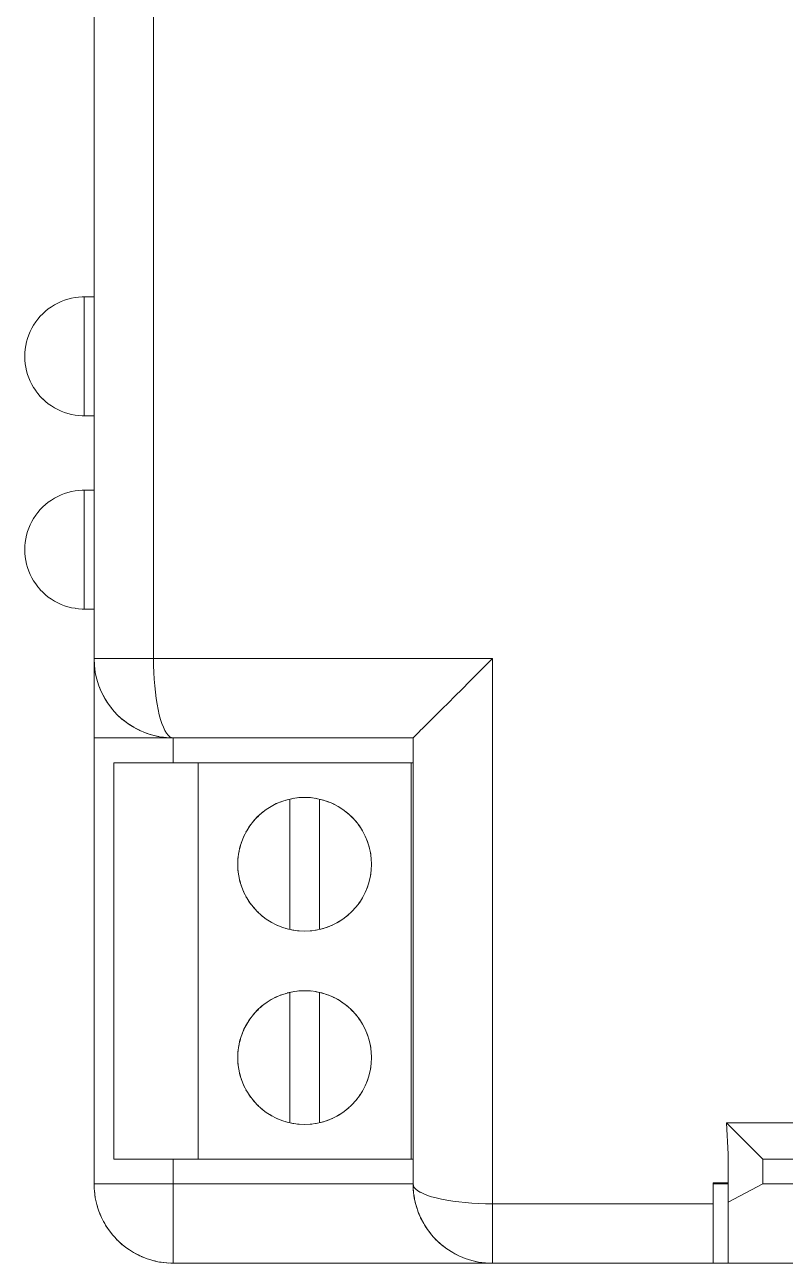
# Model space of a CAD drawing. Header units: inches. Extents: x 0.18 to 4.06, y 0.3 to 3.48.
# Drawn here: x 0.179 to 0.576, y 2.221 to 2.867 of the extents above; entities that cross this region are included whole.
import ezdxf

# ---------------------------------------------------------------- set-up
doc = ezdxf.new("R2010")
doc.units = ezdxf.units.IN
doc.header["$MEASUREMENT"] = 0
doc.layers.add('Layer 1', color=7, linetype='Continuous')

# ---------------------------------------------------------------- blocks, each defined once
blk = doc.blocks.new('block 2')
at = {"layer": 'Layer 1', "color": 250, "lineweight": 18}
for points in [[(0.21549, 2.92588), (0.21549, 2.53627)], [(0.24649, 2.53627), (0.24649, 2.92588)], [(0.20557, 2.72442), (0.20371, 2.72406)], [(0.20745, 2.72464), (0.20556, 2.72441)], [(0.20938, 2.72477), (0.20745, 2.72464)], [(0.21033, 2.7248), (0.20938, 2.72477)], [(0.21549, 2.7248), (0.21033, 2.7248)], [(0.21033, 2.72468), (0.21033, 2.7248)], [(0.21033, 2.72431), (0.21033, 2.72467)], [(0.21033, 2.72373), (0.21033, 2.72431)], [(0.19164, 2.71852), (0.19018, 2.71731)], [(0.19324, 2.71963), (0.19164, 2.71852)], [(0.19482, 2.72064), (0.19324, 2.71963)], [(0.19652, 2.72155), (0.19482, 2.72064)], [(0.19828, 2.72233), (0.19652, 2.72154)], [(0.20003, 2.72301), (0.19828, 2.72233)], [(0.20186, 2.72361), (0.20003, 2.72301)], [(0.20371, 2.72406), (0.20186, 2.72361)], [(0.21033, 2.72292), (0.21033, 2.72374)], [(0.21033, 2.72191), (0.21033, 2.72291)], [(0.21033, 2.72064), (0.21033, 2.72191)], [(0.21033, 2.71921), (0.21033, 2.72064)], [(0.21033, 2.71754), (0.21033, 2.71921)], [(0.18506, 2.71173), (0.18399, 2.71013)], [(0.1862, 2.71322), (0.18506, 2.71173)], [(0.18741, 2.71468), (0.1862, 2.71322)], [(0.18878, 2.71605), (0.1874, 2.71468)], [(0.19017, 2.71731), (0.18877, 2.71605)], [(0.21033, 2.71573), (0.21033, 2.71754)], [(0.21033, 2.71373), (0.21033, 2.71573)], [(0.21033, 2.71159), (0.21033, 2.71373)], [(0.21033, 2.70931), (0.21033, 2.71159)], [(0.18145, 2.70498), (0.1808, 2.70319)], [(0.1822, 2.70673), (0.18144, 2.70498)], [(0.18304, 2.70847), (0.18219, 2.70673)], [(0.18399, 2.71013), (0.18304, 2.70847)], [(0.21033, 2.7069), (0.21033, 2.70931)], [(0.21033, 2.7044), (0.21033, 2.7069)], [(0.17985, 2.69952), (0.17956, 2.69761)], [(0.18027, 2.70136), (0.17986, 2.69952)], [(0.1808, 2.70319), (0.18027, 2.70136)], [(0.21033, 2.70182), (0.21033, 2.70441)], [(0.21033, 2.69919), (0.21033, 2.70182)], [(0.21033, 2.69652), (0.21033, 2.69919)], [(0.1794, 2.69571), (0.17936, 2.69382)], [(0.17936, 2.69382), (0.1794, 2.69189)], [(0.17957, 2.69762), (0.1794, 2.6957)], [(0.1794, 2.6919), (0.17957, 2.68996)], [(0.21033, 2.69382), (0.21033, 2.69651)], [(0.21033, 2.69111), (0.21033, 2.69382)], [(0.17957, 2.68997), (0.17986, 2.68813)], [(0.17985, 2.68813), (0.18026, 2.68627)], [(0.18027, 2.68627), (0.1808, 2.68441)], [(0.21033, 2.68841), (0.21033, 2.6911)], [(0.21033, 2.68578), (0.21033, 2.6884)], [(0.21033, 2.6832), (0.21033, 2.68579)], [(0.1808, 2.68441), (0.18145, 2.68262)], [(0.18145, 2.68262), (0.1822, 2.68086)], [(0.1822, 2.68086), (0.18304, 2.67913)], [(0.18304, 2.67913), (0.18398, 2.67751)], [(0.21033, 2.68069), (0.21033, 2.68321)], [(0.21033, 2.67829), (0.21033, 2.68069)], [(0.18399, 2.67751), (0.18506, 2.67593)], [(0.18506, 2.67592), (0.1862, 2.67439)], [(0.1862, 2.67439), (0.18741, 2.67293)], [(0.18741, 2.67292), (0.18878, 2.67157)], [(0.21033, 2.67601), (0.21033, 2.67829)], [(0.21033, 2.67386), (0.21033, 2.67601)], [(0.21033, 2.67188), (0.21033, 2.67386)], [(0.18878, 2.67158), (0.19018, 2.67027)], [(0.19017, 2.67028), (0.19163, 2.66908)], [(0.19164, 2.66908), (0.19324, 2.668)], [(0.19324, 2.668), (0.19482, 2.667)], [(0.19482, 2.66699), (0.19652, 2.66609)], [(0.19652, 2.66609), (0.19828, 2.66526)], [(0.21033, 2.67006), (0.21033, 2.67188)], [(0.21033, 2.66843), (0.21033, 2.67006)], [(0.21033, 2.66697), (0.21033, 2.66842)], [(0.21033, 2.66572), (0.21033, 2.66697)], [(0.19828, 2.66527), (0.20003, 2.66458)], [(0.20003, 2.66458), (0.20186, 2.664)], [(0.20186, 2.664), (0.20371, 2.66355)], [(0.20371, 2.66355), (0.20557, 2.66319)], [(0.20557, 2.66318), (0.20746, 2.66295)], [(0.20745, 2.66295), (0.20938, 2.66283)], [(0.20938, 2.66283), (0.21032, 2.66283)], [(0.21033, 2.66469), (0.21033, 2.66572)], [(0.21033, 2.66387), (0.21033, 2.66469)], [(0.21033, 2.66328), (0.21033, 2.66387)], [(0.21033, 2.66292), (0.21033, 2.66327)], [(0.21033, 2.66283), (0.21033, 2.66292)], [(0.21033, 2.66283), (0.21549, 2.66283)], [(0.19652, 2.6208), (0.19482, 2.6199)], [(0.19828, 2.62158), (0.19652, 2.62079)], [(0.20003, 2.6223), (0.19828, 2.62158)], [(0.20186, 2.62289), (0.20003, 2.6223)], [(0.20371, 2.62335), (0.20186, 2.62289)], [(0.20557, 2.6237), (0.20371, 2.62335)], [(0.20745, 2.62393), (0.20556, 2.62369)], [(0.20938, 2.62403), (0.20745, 2.62393)], [(0.21033, 2.62405), (0.20938, 2.62403)], [(0.21549, 2.62405), (0.21033, 2.62405)], [(0.21033, 2.62396), (0.21033, 2.62405)], [(0.21033, 2.6236), (0.21033, 2.62395)], [(0.21033, 2.62302), (0.21033, 2.6236)], [(0.21033, 2.62221), (0.21033, 2.62303)], [(0.21033, 2.62116), (0.21033, 2.62221)], [(0.21033, 2.61993), (0.21033, 2.62116)], [(0.18878, 2.6153), (0.1874, 2.61393)], [(0.19017, 2.61661), (0.18877, 2.6153)], [(0.19164, 2.61777), (0.19018, 2.61661)], [(0.19324, 2.61888), (0.19164, 2.61777)], [(0.19482, 2.61989), (0.19324, 2.61888)], [(0.21033, 2.61846), (0.21033, 2.61992)], [(0.21033, 2.61684), (0.21033, 2.61846)], [(0.21033, 2.61501), (0.21033, 2.61684)], [(0.21033, 2.61298), (0.21033, 2.61501)], [(0.18399, 2.60938), (0.18304, 2.60772)], [(0.18506, 2.61098), (0.18399, 2.60938)], [(0.1862, 2.6125), (0.18506, 2.61098)], [(0.18741, 2.61393), (0.1862, 2.61249)], [(0.21033, 2.61084), (0.21033, 2.61298)], [(0.21033, 2.60856), (0.21033, 2.61084)], [(0.21033, 2.60615), (0.21033, 2.60856)], [(0.1808, 2.60247), (0.18027, 2.60061)], [(0.18145, 2.60426), (0.1808, 2.60247)], [(0.1822, 2.60603), (0.18144, 2.60426)], [(0.18304, 2.60772), (0.18219, 2.60603)], [(0.21033, 2.60368), (0.21033, 2.60615)], [(0.21033, 2.6011), (0.21033, 2.60369)], [(0.1794, 2.59499), (0.17936, 2.59307)], [(0.17957, 2.59687), (0.1794, 2.59498)], [(0.17985, 2.59877), (0.17956, 2.59686)], [(0.18027, 2.60061), (0.17986, 2.59877)], [(0.21033, 2.59844), (0.21033, 2.6011)], [(0.21033, 2.59577), (0.21033, 2.59844)], [(0.21033, 2.59307), (0.21033, 2.59577)], [(0.17936, 2.59307), (0.1794, 2.59114)], [(0.1794, 2.59115), (0.17957, 2.58926)], [(0.17957, 2.58926), (0.17986, 2.58738)], [(0.21033, 2.59036), (0.21033, 2.59307)], [(0.21033, 2.5877), (0.21033, 2.59035)], [(0.17985, 2.58738), (0.18026, 2.58552)], [(0.18027, 2.58552), (0.1808, 2.58369)], [(0.1808, 2.58369), (0.18145, 2.58187)], [(0.21033, 2.58503), (0.21033, 2.5877)], [(0.21033, 2.58245), (0.21033, 2.58504)], [(0.21033, 2.57998), (0.21033, 2.58246)], [(0.18145, 2.58187), (0.1822, 2.58011)], [(0.1822, 2.58011), (0.18304, 2.57843)], [(0.18304, 2.57843), (0.18398, 2.57676)], [(0.18399, 2.57676), (0.18506, 2.57518)], [(0.21033, 2.57757), (0.21033, 2.57998)], [(0.21033, 2.57529), (0.21033, 2.57757)], [(0.18506, 2.57517), (0.1862, 2.57367)], [(0.1862, 2.57366), (0.18741, 2.57221)], [(0.18741, 2.5722), (0.18878, 2.57082)], [(0.18878, 2.57083), (0.19018, 2.56952)], [(0.19017, 2.56953), (0.19163, 2.56836)], [(0.21033, 2.57315), (0.21033, 2.57529)], [(0.21033, 2.57116), (0.21033, 2.57316)], [(0.21033, 2.56931), (0.21033, 2.57116)], [(0.21033, 2.56768), (0.21033, 2.56931)], [(0.19164, 2.56836), (0.19324, 2.56725)], [(0.19324, 2.56725), (0.19482, 2.56625)], [(0.19482, 2.56625), (0.19652, 2.56534)], [(0.19652, 2.56534), (0.19828, 2.56454)], [(0.19828, 2.56455), (0.20003, 2.56383)], [(0.20003, 2.56383), (0.20186, 2.56329)], [(0.20186, 2.56329), (0.20371, 2.5628)], [(0.20371, 2.5628), (0.20557, 2.56248)], [(0.21033, 2.56622), (0.21033, 2.56768)], [(0.21033, 2.56497), (0.21033, 2.56622)], [(0.21033, 2.56394), (0.21033, 2.56497)], [(0.21033, 2.56313), (0.21033, 2.56395)], [(0.21033, 2.56257), (0.21033, 2.56313)], [(0.20557, 2.56247), (0.20746, 2.56224)], [(0.20745, 2.56224), (0.20938, 2.5621)], [(0.20938, 2.56211), (0.21032, 2.56208)], [(0.21033, 2.5622), (0.21033, 2.56256)], [(0.21033, 2.56208), (0.21033, 2.5622)], [(0.21033, 2.56208), (0.21549, 2.56208)], [(0.21549, 2.53627), (0.21566, 2.53264)], [(0.21549, 2.53627), (0.21549, 2.49492)], [(0.21549, 2.53627), (0.21559, 2.53627)], [(0.21559, 2.53627), (0.21595, 2.53627)], [(0.21566, 2.53265), (0.2157, 2.5322)], [(0.21566, 2.53265), (0.21615, 2.52907)], [(0.2157, 2.5322), (0.21615, 2.52906)], [(0.21596, 2.53627), (0.21657, 2.53627)], [(0.21657, 2.53627), (0.21736, 2.53627)], [(0.21735, 2.53627), (0.2184, 2.53627)], [(0.2184, 2.53627), (0.21963, 2.53627)], [(0.21963, 2.53627), (0.22109, 2.53627)], [(0.2211, 2.53627), (0.22275, 2.53627)], [(0.22275, 2.53627), (0.22458, 2.53627)], [(0.22458, 2.53627), (0.22657, 2.53627)], [(0.22656, 2.53627), (0.22871, 2.53627)], [(0.22872, 2.53627), (0.231, 2.53627)], [(0.231, 2.53627), (0.2334, 2.53627)], [(0.2334, 2.53627), (0.23591, 2.53627)], [(0.23591, 2.53627), (0.23849, 2.53627)], [(0.23848, 2.53627), (0.2411, 2.53627)], [(0.24109, 2.53627), (0.24378, 2.53627)], [(0.24379, 2.53627), (0.24648, 2.53627)], [(0.24651, 2.53265), (0.24649, 2.53628)], [(0.24649, 2.53627), (0.42318, 2.53627)], [(0.24665, 2.52907), (0.24651, 2.53265)], [(0.41911, 2.5322), (0.41511, 2.52819)], [(0.42318, 2.53627), (0.41911, 2.5322)], [(0.42318, 2.53627), (0.42318, 2.25212)], [(0.21615, 2.52907), (0.21628, 2.52819)], [(0.21615, 2.52907), (0.2169, 2.52556)], [(0.21628, 2.52819), (0.21689, 2.52556)], [(0.21689, 2.52556), (0.21728, 2.52425)], [(0.21689, 2.52556), (0.218, 2.52211)], [(0.21729, 2.52425), (0.218, 2.52212)], [(0.24684, 2.52556), (0.24664, 2.52907)], [(0.24711, 2.52211), (0.24683, 2.52556)], [(0.41117, 2.52425), (0.40737, 2.52042)], [(0.41511, 2.52819), (0.41117, 2.52425)], [(0.218, 2.52211), (0.21866, 2.52041)], [(0.218, 2.52211), (0.21938, 2.51879)], [(0.21866, 2.52041), (0.21938, 2.51879)], [(0.21937, 2.51879), (0.22034, 2.51676)], [(0.21937, 2.51879), (0.22103, 2.51557)], [(0.24746, 2.51879), (0.24712, 2.5221)], [(0.24786, 2.51556), (0.24747, 2.51878)], [(0.40736, 2.52041), (0.40368, 2.51676)], [(0.22035, 2.51677), (0.22103, 2.51556)], [(0.22103, 2.51556), (0.22247, 2.51328)], [(0.22103, 2.51556), (0.22299, 2.51253)], [(0.22247, 2.51328), (0.22298, 2.51253)], [(0.22298, 2.51253), (0.22487, 2.51002)], [(0.22298, 2.51253), (0.22517, 2.50967)], [(0.24837, 2.51253), (0.24786, 2.51556)], [(0.2489, 2.50967), (0.24837, 2.51253)], [(0.40023, 2.51328), (0.39698, 2.51003)], [(0.40369, 2.51677), (0.40023, 2.51328)], [(0.22487, 2.51002), (0.22516, 2.50968)], [(0.22517, 2.50967), (0.22621, 2.50849)], [(0.22517, 2.50967), (0.22761, 2.50701)], [(0.22621, 2.50849), (0.22761, 2.50701)], [(0.22761, 2.507), (0.22907, 2.50562)], [(0.22761, 2.507), (0.23023, 2.50459)], [(0.22907, 2.50563), (0.23024, 2.50459)], [(0.23024, 2.50459), (0.2306, 2.50429)], [(0.23024, 2.50459), (0.23311, 2.50242)], [(0.24951, 2.507), (0.2489, 2.50967)], [(0.2502, 2.50459), (0.24951, 2.507)], [(0.39255, 2.50563), (0.39125, 2.50429)], [(0.39395, 2.507), (0.39254, 2.50562)], [(0.39541, 2.50849), (0.39396, 2.50701)], [(0.39697, 2.51002), (0.39542, 2.5085)], [(0.23219, 2.50307), (0.23061, 2.5043)], [(0.23219, 2.50307), (0.23311, 2.50242)], [(0.23311, 2.50242), (0.23387, 2.50189)], [(0.23311, 2.50242), (0.23615, 2.50046)], [(0.23558, 2.50082), (0.23386, 2.50189)], [(0.23558, 2.50082), (0.23614, 2.50047)], [(0.23614, 2.50046), (0.23735, 2.49981)], [(0.23614, 2.50046), (0.23747, 2.49977)], [(0.23614, 2.50046), (0.23935, 2.49879)], [(0.23916, 2.49889), (0.23735, 2.4998)], [(0.23747, 2.49977), (0.23968, 2.49867)], [(0.23916, 2.49889), (0.23936, 2.49879)], [(0.23935, 2.49879), (0.24102, 2.49804)], [(0.23935, 2.49879), (0.24196, 2.4977)], [(0.25091, 2.50242), (0.2502, 2.50458)], [(0.25167, 2.50046), (0.2509, 2.50242)], [(0.25244, 2.49879), (0.25166, 2.50046)], [(0.2533, 2.4974), (0.25243, 2.4988)], [(0.38578, 2.49889), (0.38496, 2.49804)], [(0.38672, 2.49981), (0.38579, 2.4989)], [(0.38774, 2.50082), (0.38673, 2.49982)], [(0.38881, 2.50189), (0.38774, 2.50082)], [(0.38997, 2.50307), (0.38881, 2.50189)], [(0.39125, 2.5043), (0.38997, 2.50307)], [(0.21549, 2.49493), (0.21566, 2.49493)], [(0.21549, 2.49493), (0.21549, 2.26245)], [(0.21549, 2.49493), (0.23025, 2.49493)], [(0.21566, 2.49493), (0.21615, 2.49493)], [(0.21615, 2.49493), (0.2169, 2.49493)], [(0.21689, 2.49493), (0.218, 2.49493)], [(0.218, 2.49493), (0.21938, 2.49493)], [(0.21937, 2.49493), (0.22103, 2.49493)], [(0.22103, 2.49493), (0.22299, 2.49493)], [(0.22298, 2.49493), (0.22517, 2.49493)], [(0.22517, 2.49493), (0.22761, 2.49493)], [(0.22761, 2.49493), (0.23023, 2.49493)], [(0.23024, 2.49493), (0.23311, 2.49493)], [(0.23311, 2.49493), (0.23615, 2.49493)], [(0.23614, 2.49493), (0.23935, 2.49493)], [(0.23935, 2.49493), (0.24272, 2.49493)], [(0.24102, 2.49805), (0.24272, 2.4974)], [(0.24196, 2.4977), (0.24272, 2.4974)], [(0.24272, 2.4974), (0.24289, 2.49733)], [(0.24272, 2.4974), (0.2443, 2.49688)], [(0.24272, 2.49493), (0.24613, 2.49493)], [(0.24483, 2.49672), (0.24287, 2.49733)], [(0.2443, 2.49688), (0.24613, 2.49633)], [(0.24483, 2.49672), (0.24613, 2.49633)], [(0.24613, 2.49633), (0.24679, 2.49616)], [(0.24613, 2.49633), (0.24672, 2.49619)], [(0.24613, 2.49493), (0.24965, 2.49493)], [(0.24672, 2.49619), (0.24919, 2.49563)], [(0.24877, 2.4957), (0.24678, 2.49616)], [(0.24877, 2.4957), (0.24964, 2.49553)], [(0.24919, 2.49563), (0.24965, 2.49554)], [(0.24965, 2.49554), (0.25075, 2.49534)], [(0.24965, 2.49554), (0.25169, 2.49525)], [(0.24965, 2.49493), (0.25323, 2.49493)], [(0.25134, 2.49528), (0.25075, 2.49535)], [(0.2517, 2.49525), (0.25322, 2.49508)], [(0.2517, 2.49525), (0.25204, 2.49519)], [(0.25205, 2.49519), (0.25439, 2.49498)], [(0.25277, 2.49512), (0.25235, 2.49519)], [(0.25277, 2.49512), (0.25323, 2.49509)], [(0.25323, 2.49509), (0.25423, 2.49498)], [(0.25323, 2.49493), (0.25681, 2.49493)], [(0.25416, 2.49633), (0.25329, 2.4974)], [(0.25502, 2.49554), (0.25416, 2.49633)], [(0.25423, 2.49498), (0.2544, 2.49498)], [(0.25439, 2.49498), (0.25463, 2.49498)], [(0.25453, 2.49498), (0.25482, 2.49496)], [(0.25463, 2.49498), (0.25681, 2.49493)], [(0.25681, 2.49493), (0.25481, 2.49498)], [(0.25482, 2.49498), (0.25682, 2.49493)], [(0.25482, 2.49496), (0.25682, 2.49493)], [(0.25681, 2.49493), (0.25498, 2.49498)], [(0.25498, 2.49498), (0.25681, 2.49493)], [(0.25593, 2.49509), (0.25503, 2.49554)], [(0.25518, 2.49498), (0.25681, 2.49493)], [(0.25681, 2.49493), (0.25518, 2.49498)], [(0.25681, 2.49493), (0.25536, 2.49498)], [(0.25537, 2.49498), (0.25682, 2.49493)], [(0.25557, 2.49498), (0.25681, 2.49493)], [(0.25681, 2.49493), (0.25557, 2.49498)], [(0.25681, 2.49493), (0.25574, 2.49498)], [(0.25574, 2.49498), (0.25681, 2.49493)], [(0.25681, 2.49493), (0.25593, 2.4951)], [(0.25595, 2.49498), (0.25682, 2.49493)], [(0.25681, 2.49493), (0.25595, 2.49498)], [(0.25681, 2.482), (0.25681, 2.49494)], [(0.25681, 2.49493), (0.38184, 2.49493)], [(0.38188, 2.49496), (0.38184, 2.49493)], [(0.38184, 2.49493), (0.38184, 2.26245)], [(0.38204, 2.49512), (0.38187, 2.49495)], [(0.3823, 2.49535), (0.38203, 2.49511)], [(0.38265, 2.4957), (0.3823, 2.49536)], [(0.38307, 2.49616), (0.38266, 2.4957)], [(0.3836, 2.49672), (0.38307, 2.49616)], [(0.38425, 2.49733), (0.3836, 2.49672)], [(0.38497, 2.49805), (0.38425, 2.49733)], [(0.22584, 2.482), (0.22584, 2.27536)], [(0.26973, 2.482), (0.22584, 2.482)], [(0.38079, 2.482), (0.26973, 2.482)], [(0.26973, 2.482), (0.26973, 2.27536)], [(0.38079, 2.482), (0.38079, 2.27536)], [(0.38184, 2.482), (0.38079, 2.482)], [(0.30843, 2.45954), (0.30712, 2.45879)], [(0.30785, 2.45924), (0.31051, 2.46069)], [(0.31117, 2.46091), (0.30979, 2.46026)], [(0.31052, 2.46068), (0.31335, 2.46182)], [(0.31397, 2.46201), (0.31256, 2.4615)], [(0.31335, 2.46182), (0.31624, 2.46272)], [(0.31689, 2.46289), (0.31544, 2.46247)], [(0.31624, 2.46273), (0.31921, 2.46338)], [(0.31752, 2.39509), (0.31752, 2.46303)], [(0.31963, 2.46345), (0.31856, 2.46324)], [(0.31921, 2.46338), (0.32224, 2.46379)], [(0.32243, 2.4638), (0.32153, 2.46368)], [(0.32224, 2.4638), (0.32527, 2.46394)], [(0.32526, 2.46394), (0.32834, 2.46379)], [(0.32903, 2.46368), (0.3281, 2.4638)], [(0.32833, 2.4638), (0.33131, 2.46339)], [(0.33093, 2.46345), (0.332, 2.46324)], [(0.33131, 2.46338), (0.33431, 2.46273)], [(0.33301, 2.46303), (0.33301, 2.39508)], [(0.33512, 2.46247), (0.33367, 2.46289)], [(0.33431, 2.46273), (0.33721, 2.46183)], [(0.33799, 2.4615), (0.33655, 2.46201)], [(0.33721, 2.46182), (0.33998, 2.46068)], [(0.34075, 2.46026), (0.33939, 2.46091)], [(0.33998, 2.46068), (0.3427, 2.45924)], [(0.3434, 2.4588), (0.34209, 2.45955)], [(0.29857, 2.45147), (0.3006, 2.45371)], [(0.30115, 2.45417), (0.30006, 2.4531)], [(0.30059, 2.45371), (0.30287, 2.45575)], [(0.30339, 2.45619), (0.30225, 2.45522)], [(0.30287, 2.45576), (0.30524, 2.45762)], [(0.30583, 2.45798), (0.30462, 2.45712)], [(0.30524, 2.45762), (0.30785, 2.45924)], [(0.34271, 2.45924), (0.34526, 2.45762)], [(0.34593, 2.45713), (0.3447, 2.45799)], [(0.34526, 2.45762), (0.3477, 2.45575)], [(0.34831, 2.45522), (0.34714, 2.45619)], [(0.3477, 2.45576), (0.34991, 2.45372)], [(0.35049, 2.4531), (0.34942, 2.45417)], [(0.34991, 2.45371), (0.35198, 2.45147)], [(0.29545, 2.4471), (0.29468, 2.44577)], [(0.29508, 2.44648), (0.29671, 2.44906)], [(0.29713, 2.44961), (0.29626, 2.44838)], [(0.29671, 2.44906), (0.29857, 2.45147)], [(0.29903, 2.45199), (0.29806, 2.45085)], [(0.35247, 2.45085), (0.35154, 2.45199)], [(0.35198, 2.45147), (0.35384, 2.44906)], [(0.35426, 2.44838), (0.35341, 2.44961)], [(0.35384, 2.44906), (0.35547, 2.44647)], [(0.35584, 2.44578), (0.35511, 2.44711)], [(0.29157, 2.43806), (0.29251, 2.44099)], [(0.29281, 2.44164), (0.29225, 2.44023)], [(0.29252, 2.44099), (0.29366, 2.44378)], [(0.29401, 2.44443), (0.29336, 2.44306)], [(0.29366, 2.44378), (0.29509, 2.44647)], [(0.35547, 2.44648), (0.35687, 2.44379)], [(0.35716, 2.44306), (0.35654, 2.44444)], [(0.35687, 2.44378), (0.35805, 2.44099)], [(0.3583, 2.44024), (0.35775, 2.44165)], [(0.35805, 2.44099), (0.35895, 2.43806)], [(0.29053, 2.4321), (0.29091, 2.43513)], [(0.29108, 2.43585), (0.29082, 2.43435)], [(0.29092, 2.43513), (0.29157, 2.43806)], [(0.2918, 2.43878), (0.29144, 2.43732)], [(0.35912, 2.43731), (0.35873, 2.43877)], [(0.35895, 2.43806), (0.35961, 2.43513)], [(0.35974, 2.43434), (0.35945, 2.43584)], [(0.35961, 2.43513), (0.35999, 2.4321)], [(0.29041, 2.42904), (0.29053, 2.43211)], [(0.29053, 2.42601), (0.29041, 2.42904)], [(0.29043, 2.42978), (0.29043, 2.4283)], [(0.29062, 2.43285), (0.2905, 2.43135)], [(0.36003, 2.43134), (0.3599, 2.43284)], [(0.36016, 2.42904), (0.35999, 2.42601)], [(0.36, 2.4321), (0.36017, 2.42903)], [(0.36012, 2.42829), (0.36012, 2.42978)], [(0.2905, 2.42676), (0.29062, 2.42527)], [(0.29092, 2.42299), (0.29053, 2.42601)], [(0.29083, 2.42376), (0.29109, 2.42228)], [(0.29157, 2.42002), (0.29092, 2.42299)], [(0.29144, 2.42076), (0.2918, 2.41933)], [(0.35872, 2.41934), (0.35911, 2.42077)], [(0.35961, 2.42299), (0.35895, 2.42002)], [(0.35944, 2.42227), (0.35973, 2.42376)], [(0.36, 2.42601), (0.35961, 2.42299)], [(0.3599, 2.42527), (0.36003, 2.42675)], [(0.29252, 2.41713), (0.29158, 2.42002)], [(0.29225, 2.41788), (0.29281, 2.41647)], [(0.29366, 2.41432), (0.29252, 2.41713)], [(0.29336, 2.41504), (0.29401, 2.41366)], [(0.29508, 2.41162), (0.29365, 2.41432)], [(0.35687, 2.41432), (0.35546, 2.41163)], [(0.35654, 2.41367), (0.35716, 2.41505)], [(0.35805, 2.41713), (0.35687, 2.41432)], [(0.35775, 2.41648), (0.3583, 2.41788)], [(0.35895, 2.42002), (0.35805, 2.41713)], [(0.29469, 2.41234), (0.29546, 2.41099)], [(0.29671, 2.40905), (0.29508, 2.41163)], [(0.29626, 2.40974), (0.29714, 2.4085)], [(0.29857, 2.40664), (0.29671, 2.40905)], [(0.35384, 2.40905), (0.35198, 2.40664)], [(0.35342, 2.4085), (0.35427, 2.40974)], [(0.35547, 2.41162), (0.35384, 2.40904)], [(0.35512, 2.411), (0.35584, 2.41235)], [(0.29806, 2.40726), (0.29902, 2.40612)], [(0.30059, 2.40439), (0.29856, 2.40664)], [(0.30006, 2.40502), (0.30115, 2.40395)], [(0.30287, 2.40235), (0.30059, 2.40439)], [(0.30225, 2.4029), (0.30339, 2.40193)], [(0.30524, 2.40049), (0.30287, 2.40235)], [(0.3477, 2.40235), (0.34526, 2.40049)], [(0.34714, 2.40192), (0.34831, 2.40289)], [(0.34991, 2.40439), (0.3477, 2.40235)], [(0.34942, 2.40395), (0.35049, 2.40502)], [(0.35198, 2.40664), (0.34991, 2.40439)], [(0.35154, 2.40612), (0.35246, 2.40726)], [(0.30462, 2.40098), (0.30583, 2.4001)], [(0.30785, 2.39886), (0.30524, 2.40049)], [(0.30713, 2.39932), (0.30844, 2.39853)], [(0.31052, 2.39744), (0.30785, 2.39887)], [(0.3098, 2.39786), (0.31118, 2.3972)], [(0.31335, 2.3963), (0.31052, 2.39744)], [(0.31257, 2.39662), (0.31397, 2.39609)], [(0.31624, 2.39537), (0.31335, 2.39629)], [(0.31543, 2.3956), (0.31689, 2.39522)], [(0.31921, 2.3947), (0.31624, 2.39537)], [(0.31963, 2.39467), (0.31856, 2.39487)], [(0.33093, 2.39467), (0.332, 2.39487)], [(0.33431, 2.39537), (0.33131, 2.3947)], [(0.33366, 2.39521), (0.33512, 2.3956)], [(0.33721, 2.3963), (0.33431, 2.39538)], [(0.33656, 2.39609), (0.33799, 2.39662)], [(0.33998, 2.39744), (0.33721, 2.3963)], [(0.3394, 2.3972), (0.34076, 2.39786)], [(0.34271, 2.39886), (0.33999, 2.39743)], [(0.3421, 2.39853), (0.3434, 2.39933)], [(0.34526, 2.40049), (0.3427, 2.39886)], [(0.3447, 2.40009), (0.34593, 2.40097)], [(0.32224, 2.3943), (0.31921, 2.39469)], [(0.32152, 2.3944), (0.32242, 2.3943)], [(0.32526, 2.39418), (0.32223, 2.3943)], [(0.32833, 2.3943), (0.32526, 2.39417)], [(0.3281, 2.3943), (0.32903, 2.3944)], [(0.33131, 2.3947), (0.32833, 2.39431)], [(0.31624, 2.36198), (0.31921, 2.36266)], [(0.31963, 2.3627), (0.31856, 2.36249)], [(0.31921, 2.36266), (0.32224, 2.36305)], [(0.32243, 2.36305), (0.32153, 2.36296)], [(0.32224, 2.36305), (0.32527, 2.36319)], [(0.32526, 2.36319), (0.32834, 2.36305)], [(0.32903, 2.36296), (0.3281, 2.36305)], [(0.32833, 2.36305), (0.33131, 2.36267)], [(0.33093, 2.3627), (0.332, 2.36249)], [(0.33131, 2.36266), (0.33431, 2.36198)], [(0.30287, 2.35505), (0.30524, 2.35687)], [(0.30583, 2.35726), (0.30462, 2.35639)], [(0.30524, 2.35687), (0.30785, 2.35854)], [(0.30843, 2.35882), (0.30712, 2.35807)], [(0.30785, 2.35854), (0.31051, 2.35994)], [(0.31117, 2.36016), (0.30979, 2.35954)], [(0.31052, 2.35993), (0.31335, 2.36107)], [(0.31397, 2.36126), (0.31256, 2.36077)], [(0.31335, 2.36107), (0.31624, 2.36197)], [(0.31689, 2.36214), (0.31544, 2.36176)], [(0.31752, 2.29437), (0.31752, 2.36229)], [(0.33301, 2.36228), (0.33301, 2.29436)], [(0.33512, 2.36175), (0.33367, 2.36214)], [(0.33431, 2.36198), (0.33721, 2.36108)], [(0.33799, 2.36077), (0.33655, 2.36126)], [(0.33721, 2.36107), (0.33998, 2.35993)], [(0.34075, 2.35954), (0.33939, 2.36016)], [(0.33998, 2.35993), (0.3427, 2.35853)], [(0.3434, 2.35807), (0.34209, 2.35883)], [(0.34271, 2.35854), (0.34526, 2.35687)], [(0.34593, 2.35638), (0.3447, 2.35725)], [(0.34526, 2.35687), (0.3477, 2.35505)], [(0.29671, 2.34831), (0.29857, 2.35075)], [(0.29903, 2.35124), (0.29806, 2.3501)], [(0.29857, 2.35075), (0.3006, 2.35296)], [(0.30115, 2.35345), (0.30006, 2.35238)], [(0.30059, 2.35296), (0.30287, 2.35504)], [(0.30339, 2.35544), (0.30225, 2.35447)], [(0.34831, 2.35447), (0.34714, 2.35544)], [(0.3477, 2.35505), (0.34991, 2.35297)], [(0.35049, 2.35238), (0.34942, 2.35345)], [(0.34991, 2.35296), (0.35198, 2.35075)], [(0.35247, 2.3501), (0.35154, 2.35124)], [(0.35198, 2.35075), (0.35384, 2.34831)], [(0.29401, 2.34368), (0.29336, 2.34231)], [(0.29366, 2.34307), (0.29509, 2.34577)], [(0.29545, 2.34636), (0.29468, 2.34505)], [(0.29508, 2.34577), (0.29671, 2.34832)], [(0.29713, 2.34886), (0.29626, 2.34763)], [(0.35426, 2.34763), (0.35341, 2.34886)], [(0.35384, 2.34831), (0.35547, 2.34577)], [(0.35584, 2.34505), (0.35511, 2.34636)], [(0.35547, 2.34577), (0.35687, 2.34308)], [(0.35716, 2.34231), (0.35654, 2.34369)], [(0.29092, 2.33438), (0.29157, 2.33734)], [(0.2918, 2.33805), (0.29144, 2.3366)], [(0.29157, 2.33734), (0.29251, 2.34024)], [(0.29281, 2.34092), (0.29225, 2.33949)], [(0.29252, 2.34024), (0.29366, 2.34307)], [(0.35687, 2.34307), (0.35805, 2.34024)], [(0.3583, 2.33949), (0.35775, 2.34092)], [(0.35805, 2.34024), (0.35895, 2.33734)], [(0.35912, 2.33659), (0.35873, 2.33805)], [(0.35895, 2.33734), (0.35961, 2.33438)], [(0.29041, 2.32832), (0.29053, 2.33136)], [(0.29062, 2.3321), (0.2905, 2.3306)], [(0.29053, 2.33135), (0.29091, 2.33438)], [(0.29108, 2.3351), (0.29082, 2.33364)], [(0.35974, 2.33363), (0.35945, 2.33509)], [(0.35961, 2.33438), (0.35999, 2.33135)], [(0.36003, 2.3306), (0.3599, 2.33209)], [(0.36, 2.33135), (0.36017, 2.32831)], [(0.29053, 2.32526), (0.29041, 2.32832)], [(0.29043, 2.32908), (0.29043, 2.32758)], [(0.2905, 2.32604), (0.29062, 2.32455)], [(0.29092, 2.32227), (0.29053, 2.32526)], [(0.36, 2.32526), (0.35961, 2.32227)], [(0.3599, 2.32455), (0.36003, 2.32603)], [(0.36016, 2.32832), (0.35999, 2.32526)], [(0.36012, 2.32757), (0.36012, 2.32907)], [(0.29083, 2.32301), (0.29109, 2.32153)], [(0.29157, 2.31931), (0.29092, 2.32227)], [(0.29144, 2.32006), (0.2918, 2.3186)], [(0.29252, 2.31641), (0.29158, 2.31931)], [(0.35895, 2.31931), (0.35805, 2.31641)], [(0.35872, 2.31859), (0.35911, 2.32005)], [(0.35961, 2.32227), (0.35895, 2.31931)], [(0.35944, 2.32152), (0.35973, 2.32301)], [(0.29225, 2.31713), (0.29281, 2.31572)], [(0.29366, 2.31357), (0.29252, 2.31641)], [(0.29336, 2.31429), (0.29401, 2.31292)], [(0.29508, 2.31087), (0.29365, 2.31357)], [(0.29469, 2.31159), (0.29546, 2.31029)], [(0.35512, 2.31029), (0.35584, 2.31159)], [(0.35687, 2.31357), (0.35546, 2.31088)], [(0.35654, 2.31292), (0.35716, 2.3143)], [(0.35805, 2.31641), (0.35687, 2.31357)], [(0.35775, 2.31573), (0.3583, 2.31713)], [(0.29671, 2.30834), (0.29508, 2.31088)], [(0.29626, 2.30899), (0.29714, 2.30775)], [(0.29857, 2.3059), (0.29671, 2.30834)], [(0.29806, 2.30655), (0.29902, 2.30537)], [(0.30059, 2.30369), (0.29856, 2.3059)], [(0.35198, 2.3059), (0.34991, 2.30369)], [(0.35154, 2.30537), (0.35246, 2.30655)], [(0.35384, 2.30834), (0.35198, 2.3059)], [(0.35342, 2.30775), (0.35427, 2.30899)], [(0.35547, 2.31087), (0.35384, 2.30833)], [(0.30006, 2.30427), (0.30115, 2.3032)], [(0.30287, 2.3016), (0.30059, 2.30368)], [(0.30225, 2.30215), (0.30339, 2.30118)], [(0.30524, 2.29974), (0.30287, 2.3016)], [(0.30462, 2.30027), (0.30583, 2.29939)], [(0.30785, 2.29811), (0.30524, 2.29974)], [(0.30713, 2.29857), (0.30844, 2.29782)], [(0.31052, 2.29671), (0.30785, 2.29812)], [(0.34271, 2.29811), (0.33999, 2.29671)], [(0.3421, 2.29783), (0.3434, 2.29858)], [(0.34526, 2.29974), (0.3427, 2.29811)], [(0.3447, 2.29939), (0.34593, 2.30026)], [(0.3477, 2.3016), (0.34526, 2.29973)], [(0.34714, 2.30118), (0.34831, 2.30215)], [(0.34991, 2.30369), (0.3477, 2.3016)], [(0.34942, 2.3032), (0.35049, 2.30427)], [(0.3098, 2.29711), (0.31118, 2.29646)], [(0.31335, 2.29555), (0.31052, 2.29671)], [(0.31257, 2.29587), (0.31397, 2.29534)], [(0.31624, 2.29462), (0.31335, 2.29554)], [(0.31543, 2.2949), (0.31689, 2.29451)], [(0.31921, 2.29397), (0.31624, 2.29462)], [(0.31963, 2.29392), (0.31856, 2.29412)], [(0.32224, 2.29359), (0.31921, 2.29397)], [(0.32152, 2.29369), (0.32242, 2.29355)], [(0.32526, 2.29346), (0.32223, 2.29359)], [(0.32833, 2.29359), (0.32526, 2.29346)], [(0.3281, 2.29355), (0.32903, 2.29369)], [(0.33131, 2.29397), (0.32833, 2.2936)], [(0.33093, 2.29392), (0.332, 2.29412)], [(0.33431, 2.29462), (0.33131, 2.29397)], [(0.33366, 2.2945), (0.33512, 2.29489)], [(0.33721, 2.29555), (0.33431, 2.29463)], [(0.33656, 2.29534), (0.33799, 2.29587)], [(0.33998, 2.29671), (0.33721, 2.29555)], [(0.3394, 2.29646), (0.34076, 2.29711)], [(0.54529, 2.29427), (0.54611, 2.27797)], [(0.54529, 2.29427), (0.56419, 2.27537)], [(0.62444, 2.29427), (0.5453, 2.29427)], [(0.22584, 2.27536), (0.26973, 2.27536)], [(0.25681, 2.26244), (0.25681, 2.27537)], [(0.26973, 2.27536), (0.38079, 2.27536)], [(0.38079, 2.27536), (0.38184, 2.27536)], [(0.5461, 2.27797), (0.5461, 2.2529)], [(0.60554, 2.27536), (0.56419, 2.27536)], [(0.5642, 2.27536), (0.5642, 2.26243)], [(0.21549, 2.26244), (0.21559, 2.2599)], [(0.21566, 2.26244), (0.21549, 2.26244)], [(0.2377, 2.26244), (0.21549, 2.26244)], [(0.21559, 2.2599), (0.21566, 2.25886)], [(0.21615, 2.26244), (0.21566, 2.26244)], [(0.21689, 2.26244), (0.21614, 2.26244)], [(0.218, 2.26244), (0.21689, 2.26244)], [(0.21937, 2.26244), (0.218, 2.26244)], [(0.22103, 2.26244), (0.21937, 2.26244)], [(0.22298, 2.26244), (0.22102, 2.26244)], [(0.22517, 2.26244), (0.22298, 2.26244)], [(0.22761, 2.26244), (0.22517, 2.26244)], [(0.23024, 2.26244), (0.22761, 2.26244)], [(0.23311, 2.26244), (0.23024, 2.26244)], [(0.23614, 2.26244), (0.23311, 2.26244)], [(0.23935, 2.26244), (0.23615, 2.26244)], [(0.23777, 2.26244), (0.2377, 2.26244)], [(0.23786, 2.26244), (0.23777, 2.26244)], [(0.23805, 2.26244), (0.23785, 2.26244)], [(0.23835, 2.26244), (0.23806, 2.26244)], [(0.2387, 2.26244), (0.23836, 2.26244)], [(0.2391, 2.26244), (0.23871, 2.26244)], [(0.23958, 2.26244), (0.2391, 2.26244)], [(0.24272, 2.26244), (0.23935, 2.26244)], [(0.24014, 2.26244), (0.23958, 2.26244)], [(0.24072, 2.26244), (0.24014, 2.26244)], [(0.24141, 2.26244), (0.24072, 2.26244)], [(0.24212, 2.26244), (0.24141, 2.26244)], [(0.24288, 2.26244), (0.24211, 2.26244)], [(0.24613, 2.26244), (0.24272, 2.26244)], [(0.24365, 2.26244), (0.24287, 2.26244)], [(0.24451, 2.26244), (0.24365, 2.26244)], [(0.24535, 2.26244), (0.2445, 2.26244)], [(0.24626, 2.26244), (0.24535, 2.26244)], [(0.24965, 2.26244), (0.24613, 2.26244)], [(0.24714, 2.26244), (0.24626, 2.26244)], [(0.24805, 2.26244), (0.24715, 2.26244)], [(0.38184, 2.26244), (0.24805, 2.26244)], [(0.25323, 2.26244), (0.24965, 2.26244)], [(0.25681, 2.26244), (0.25323, 2.26244)], [(0.38184, 2.26244), (0.25681, 2.26244)], [(0.25681, 2.25886), (0.25681, 2.26244)], [(0.382, 2.26156), (0.38183, 2.26243)], [(0.38188, 2.26049), (0.38184, 2.26245)], [(0.38188, 2.26107), (0.38184, 2.26245)], [(0.38193, 2.26165), (0.38184, 2.26245)], [(0.38188, 2.26042), (0.38184, 2.26245)], [(0.38184, 2.26244), (0.38201, 2.26156)], [(0.38188, 2.26072), (0.38184, 2.26244)], [(0.38184, 2.26244), (0.38188, 2.26061)], [(0.38188, 2.26116), (0.38184, 2.26244)], [(0.38184, 2.26244), (0.38188, 2.26106)], [(0.38184, 2.26244), (0.38193, 2.26142)], [(0.38184, 2.26244), (0.38188, 2.26026)], [(0.38184, 2.26244), (0.38188, 2.2604)], [(0.38184, 2.26244), (0.38188, 2.26048)], [(0.38188, 2.26061), (0.38184, 2.26244)], [(0.38184, 2.26244), (0.38188, 2.26072)], [(0.38188, 2.26081), (0.38184, 2.26244)], [(0.38184, 2.26244), (0.38188, 2.26081)], [(0.38184, 2.26244), (0.38188, 2.26094)], [(0.38184, 2.26244), (0.38188, 2.26116)], [(0.38193, 2.2613), (0.38184, 2.26244)], [(0.38184, 2.26244), (0.38193, 2.2613)], [(0.38193, 2.26142), (0.38184, 2.26244)], [(0.38184, 2.26244), (0.38193, 2.26154)], [(0.38184, 2.26244), (0.38193, 2.26165)], [(0.38193, 2.26153), (0.38184, 2.26243)], [(0.38188, 2.26039), (0.38184, 2.26243)], [(0.38188, 2.26093), (0.38184, 2.26243)], [(0.38188, 2.26042), (0.38193, 2.26015)], [(0.38188, 2.26026), (0.38193, 2.26016)], [(0.38193, 2.26016), (0.38193, 2.26002)], [(0.38193, 2.26002), (0.38193, 2.2599)], [(0.38193, 2.2599), (0.38193, 2.25979)], [(0.38193, 2.2599), (0.38214, 2.25762)], [(0.38193, 2.25979), (0.382, 2.25887)], [(0.38193, 2.25979), (0.3821, 2.25775)], [(0.38246, 2.26065), (0.382, 2.26155)], [(0.38323, 2.25979), (0.38245, 2.26066)], [(0.38432, 2.25893), (0.38323, 2.2598)], [(0.53834, 2.26295), (0.54611, 2.26295)], [(0.53834, 2.25212), (0.53834, 2.26295)], [(0.5461, 2.26244), (0.53834, 2.26244)], [(0.5461, 2.2529), (0.5642, 2.26245)], [(0.5461, 2.26244), (0.5461, 2.25621)], [(0.5642, 2.26244), (0.60554, 2.26244)], [(0.21566, 2.25886), (0.21582, 2.25736)], [(0.21566, 2.25886), (0.2159, 2.25683)], [(0.21582, 2.25735), (0.21614, 2.25528)], [(0.21586, 2.25719), (0.21589, 2.25684)], [(0.21589, 2.25684), (0.21615, 2.25528)], [(0.21589, 2.25684), (0.21596, 2.25645)], [(0.21615, 2.25528), (0.21677, 2.25238)], [(0.25681, 2.25528), (0.25681, 2.25886)], [(0.25681, 2.25176), (0.25681, 2.25528)], [(0.382, 2.25886), (0.38204, 2.2584)], [(0.382, 2.25886), (0.38213, 2.25745)], [(0.38209, 2.25791), (0.38204, 2.2584)], [(0.38213, 2.25762), (0.38213, 2.25739)], [(0.38213, 2.25739), (0.38213, 2.25752)], [(0.38213, 2.25752), (0.38213, 2.25739)], [(0.38213, 2.25739), (0.38216, 2.25716)], [(0.38216, 2.25733), (0.38216, 2.25735)], [(0.38216, 2.25716), (0.38252, 2.25491)], [(0.38216, 2.25716), (0.38245, 2.25527)], [(0.3823, 2.25638), (0.38223, 2.25681)], [(0.3823, 2.25638), (0.38247, 2.25528)], [(0.38246, 2.25528), (0.38266, 2.2544)], [(0.38246, 2.25528), (0.38258, 2.25459)], [(0.38253, 2.25491), (0.38258, 2.25459)], [(0.38258, 2.25459), (0.38318, 2.25204)], [(0.38307, 2.25242), (0.38266, 2.2544)], [(0.38572, 2.25807), (0.38431, 2.25893)], [(0.38737, 2.2573), (0.38572, 2.25808)], [(0.3893, 2.25651), (0.38736, 2.25731)], [(0.39151, 2.25579), (0.3893, 2.25651)], [(0.39395, 2.25514), (0.39151, 2.25579)], [(0.39662, 2.25453), (0.39396, 2.25514)], [(0.39948, 2.25398), (0.39662, 2.25453)], [(0.40251, 2.25349), (0.39948, 2.25398)], [(0.40569, 2.25309), (0.40251, 2.25348)], [(0.40902, 2.25274), (0.40569, 2.25309)], [(0.5461, 2.2529), (0.5461, 2.25621)], [(0.5461, 2.2529), (0.5461, 2.22113)], [(0.21677, 2.25238), (0.21689, 2.25176)], [(0.21689, 2.25176), (0.21745, 2.24991)], [(0.21689, 2.25176), (0.21703, 2.25134)], [(0.217, 2.25147), (0.21703, 2.25133)], [(0.21703, 2.25133), (0.21726, 2.25055)], [(0.21703, 2.25133), (0.2171, 2.25107)], [(0.21745, 2.24991), (0.218, 2.24831)], [(0.218, 2.24831), (0.21832, 2.24753)], [(0.218, 2.24831), (0.21888, 2.24603)], [(0.21833, 2.24753), (0.21937, 2.24498)], [(0.21872, 2.24656), (0.21889, 2.24603)], [(0.25681, 2.24831), (0.25681, 2.25176)], [(0.25681, 2.24498), (0.25681, 2.24831)], [(0.38307, 2.25242), (0.38324, 2.25176)], [(0.38318, 2.25205), (0.38323, 2.25176)], [(0.38323, 2.25176), (0.38359, 2.25046)], [(0.38323, 2.25176), (0.38388, 2.24961)], [(0.38383, 2.24981), (0.38359, 2.25046)], [(0.38388, 2.24961), (0.38431, 2.24831)], [(0.38425, 2.24854), (0.38411, 2.249)], [(0.38425, 2.24854), (0.38432, 2.2483)], [(0.38432, 2.24831), (0.38497, 2.24665)], [(0.38432, 2.24831), (0.38473, 2.24721)], [(0.38474, 2.24721), (0.38571, 2.24498)], [(0.38497, 2.24665), (0.38572, 2.24498)], [(0.41248, 2.25247), (0.40902, 2.25275)], [(0.41599, 2.25228), (0.41248, 2.25248)], [(0.41957, 2.25214), (0.41599, 2.25228)], [(0.42318, 2.25212), (0.41957, 2.25214)], [(0.42318, 2.25212), (0.53834, 2.25212)], [(0.42318, 2.24942), (0.42318, 2.25211)], [(0.42318, 2.24675), (0.42318, 2.24941)], [(0.42318, 2.24411), (0.42318, 2.24674)], [(0.53834, 2.24942), (0.53834, 2.25211)], [(0.53834, 2.24675), (0.53834, 2.24941)], [(0.53834, 2.24411), (0.53834, 2.24674)], [(0.21889, 2.24603), (0.21937, 2.24498)], [(0.21889, 2.24603), (0.21908, 2.24571)], [(0.21937, 2.24498), (0.22045, 2.24291)], [(0.22045, 2.24291), (0.22103, 2.2418)], [(0.22103, 2.2418), (0.22168, 2.2407)], [(0.22103, 2.2418), (0.22145, 2.24102)], [(0.22135, 2.24124), (0.22145, 2.24102)], [(0.22145, 2.24102), (0.22298, 2.23874)], [(0.22145, 2.24102), (0.22166, 2.24074)], [(0.22168, 2.2407), (0.22298, 2.23874)], [(0.25681, 2.2418), (0.25681, 2.24498)], [(0.25681, 2.23874), (0.25681, 2.2418)], [(0.38572, 2.24498), (0.38578, 2.24479)], [(0.38572, 2.24498), (0.38616, 2.24408)], [(0.38578, 2.24489), (0.38688, 2.24265)], [(0.38672, 2.24298), (0.38579, 2.24479)], [(0.38672, 2.24298), (0.38737, 2.2418)], [(0.38688, 2.24265), (0.38737, 2.24179)], [(0.38737, 2.2418), (0.38773, 2.24121)], [(0.38737, 2.2418), (0.38819, 2.24049)], [(0.38881, 2.23949), (0.38774, 2.24121)], [(0.38818, 2.24049), (0.3893, 2.23874)], [(0.42318, 2.24154), (0.42318, 2.24412)], [(0.42318, 2.23903), (0.42318, 2.24154)], [(0.53834, 2.24154), (0.53834, 2.24412)], [(0.53834, 2.23903), (0.53834, 2.24154)], [(0.22298, 2.23874), (0.22465, 2.23657)], [(0.22298, 2.23874), (0.22475, 2.23642)], [(0.22449, 2.23675), (0.22475, 2.23643)], [(0.22465, 2.23656), (0.22517, 2.23587)], [(0.22475, 2.23642), (0.22516, 2.23587)], [(0.22475, 2.23642), (0.22487, 2.23626)], [(0.22517, 2.23587), (0.2263, 2.23463)], [(0.2263, 2.23463), (0.22761, 2.23323)], [(0.25681, 2.23587), (0.25681, 2.23874)], [(0.25681, 2.23324), (0.25681, 2.23586)], [(0.38881, 2.23949), (0.3893, 2.23874)], [(0.3893, 2.23874), (0.38997, 2.23783)], [(0.3893, 2.23874), (0.39151, 2.23587)], [(0.39125, 2.23623), (0.38997, 2.23782)], [(0.39125, 2.23623), (0.39151, 2.23588)], [(0.39151, 2.23587), (0.39255, 2.2347)], [(0.39151, 2.23587), (0.39271, 2.23456)], [(0.39255, 2.2347), (0.39396, 2.23324)], [(0.39271, 2.23457), (0.39395, 2.23323)], [(0.42318, 2.23663), (0.42318, 2.23903)], [(0.42318, 2.23435), (0.42318, 2.23663)], [(0.42318, 2.23219), (0.42318, 2.23435)], [(0.53834, 2.23663), (0.53834, 2.23903)], [(0.53834, 2.23435), (0.53834, 2.23663)], [(0.53834, 2.23219), (0.53834, 2.23435)], [(0.22761, 2.23324), (0.22807, 2.23282)], [(0.22761, 2.23324), (0.22855, 2.23229)], [(0.22807, 2.23282), (0.23023, 2.23079)], [(0.22826, 2.23261), (0.22855, 2.23229)], [(0.22856, 2.23229), (0.23024, 2.2308)], [(0.22856, 2.23229), (0.22904, 2.23191)], [(0.23024, 2.2308), (0.23193, 2.22949)], [(0.23193, 2.22949), (0.23311, 2.22859)], [(0.23252, 2.22903), (0.23288, 2.22874)], [(0.23279, 2.22884), (0.23288, 2.22875)], [(0.23288, 2.22875), (0.23312, 2.22858)], [(0.23288, 2.22875), (0.23298, 2.22871)], [(0.23311, 2.22858), (0.23399, 2.22803)], [(0.23398, 2.22803), (0.23613, 2.22665)], [(0.25681, 2.2308), (0.25681, 2.23324)], [(0.25681, 2.22858), (0.25681, 2.2308)], [(0.25681, 2.22666), (0.25681, 2.22859)], [(0.39395, 2.23324), (0.39661, 2.2308)], [(0.39541, 2.23184), (0.39396, 2.23324)], [(0.39541, 2.23184), (0.39662, 2.2308)], [(0.39662, 2.2308), (0.39697, 2.2305)], [(0.39662, 2.2308), (0.39948, 2.22858)], [(0.39697, 2.2305), (0.39949, 2.22858)], [(0.39948, 2.22858), (0.40023, 2.2281)], [(0.39948, 2.22858), (0.40251, 2.22665)], [(0.40023, 2.2281), (0.40251, 2.22665)], [(0.42318, 2.23021), (0.42318, 2.2322)], [(0.42318, 2.22838), (0.42318, 2.23021)], [(0.42318, 2.22673), (0.42318, 2.22838)], [(0.53834, 2.23021), (0.53834, 2.2322)], [(0.53834, 2.22838), (0.53834, 2.23021)], [(0.53834, 2.22673), (0.53834, 2.22838)], [(0.23614, 2.22666), (0.23842, 2.22549)], [(0.23614, 2.22666), (0.23769, 2.22581)], [(0.2373, 2.22605), (0.23769, 2.22581)], [(0.2377, 2.22585), (0.2377, 2.22582)], [(0.2377, 2.22582), (0.23935, 2.225)], [(0.2377, 2.22582), (0.23835, 2.22553)], [(0.23842, 2.22549), (0.23935, 2.225)], [(0.23935, 2.225), (0.24073, 2.22442)], [(0.23935, 2.225), (0.2407, 2.22438)], [(0.24021, 2.22464), (0.2407, 2.22437)], [(0.2407, 2.22438), (0.24272, 2.22363)], [(0.2407, 2.22438), (0.24148, 2.22409)], [(0.24072, 2.22442), (0.24272, 2.22363)], [(0.24272, 2.22363), (0.24554, 2.22273)], [(0.24272, 2.22363), (0.24382, 2.22322)], [(0.24323, 2.22344), (0.24382, 2.22321)], [(0.24382, 2.22321), (0.24613, 2.22252)], [(0.24382, 2.22321), (0.24502, 2.22285)], [(0.24554, 2.22273), (0.24613, 2.22252)], [(0.24613, 2.22252), (0.24795, 2.22211)], [(0.24613, 2.22252), (0.24698, 2.2223)], [(0.24662, 2.22243), (0.24697, 2.2223)], [(0.24698, 2.22231), (0.24792, 2.22209)], [(0.24698, 2.22231), (0.24769, 2.22217)], [(0.24795, 2.2221), (0.24965, 2.22176)], [(0.24965, 2.22175), (0.25047, 2.22161)], [(0.24965, 2.22175), (0.25023, 2.22165)], [(0.24997, 2.22171), (0.25024, 2.22165)], [(0.25023, 2.22165), (0.25323, 2.22127)], [(0.25023, 2.22165), (0.25178, 2.22148)], [(0.25046, 2.22161), (0.25323, 2.22127)], [(0.25323, 2.22126), (0.25557, 2.22117)], [(0.25323, 2.22126), (0.25352, 2.22126)], [(0.25339, 2.22126), (0.25351, 2.22126)], [(0.25351, 2.22126), (0.25446, 2.22122)], [(0.25557, 2.22117), (0.25681, 2.22113)], [(0.25681, 2.225), (0.25681, 2.22666)], [(0.25681, 2.22363), (0.25681, 2.22501)], [(0.25681, 2.22252), (0.25681, 2.22363)], [(0.25681, 2.22175), (0.25681, 2.22253)], [(0.25681, 2.22126), (0.25681, 2.22175)], [(0.25681, 2.22113), (0.25681, 2.22126)], [(0.25681, 2.22113), (0.42318, 2.22113)], [(0.28783, 2.22113), (0.50479, 2.22113)], [(0.40251, 2.22666), (0.40369, 2.22601)], [(0.40251, 2.22666), (0.40569, 2.225)], [(0.40369, 2.22601), (0.4057, 2.22501)], [(0.40569, 2.225), (0.40736, 2.22425)], [(0.40569, 2.225), (0.40902, 2.22363)], [(0.40736, 2.22426), (0.40902, 2.22363)], [(0.40902, 2.22363), (0.41117, 2.22292)], [(0.40902, 2.22363), (0.41248, 2.22252)], [(0.41117, 2.22292), (0.41248, 2.22253)], [(0.41248, 2.22252), (0.4151, 2.22191)], [(0.41248, 2.22252), (0.41599, 2.22174)], [(0.41511, 2.22191), (0.41598, 2.22174)], [(0.41599, 2.22175), (0.41912, 2.22133)], [(0.41599, 2.22175), (0.41957, 2.22126)], [(0.41911, 2.22133), (0.41957, 2.22126)], [(0.41957, 2.22126), (0.42318, 2.22113)], [(0.42318, 2.22529), (0.42318, 2.22673)], [(0.42318, 2.22403), (0.42318, 2.22529)], [(0.42318, 2.22298), (0.42318, 2.22403)], [(0.42318, 2.2222), (0.42318, 2.22299)], [(0.42318, 2.22159), (0.42318, 2.2222)], [(0.42318, 2.22122), (0.42318, 2.22158)], [(0.42318, 2.22113), (0.42318, 2.22122)], [(0.42318, 2.22113), (0.53834, 2.22113)], [(0.50479, 2.22113), (0.54611, 2.22113)], [(0.5332, 2.22113), (0.53341, 2.22113)], [(0.53341, 2.22113), (0.53399, 2.22113)], [(0.53399, 2.22113), (0.53496, 2.22113)], [(0.53497, 2.22113), (0.53634, 2.22113)], [(0.53634, 2.22113), (0.53806, 2.22113)], [(0.53806, 2.22113), (0.5401, 2.22113)], [(0.53834, 2.22529), (0.53834, 2.22673)], [(0.53834, 2.22403), (0.53834, 2.22529)], [(0.53834, 2.22298), (0.53834, 2.22403)], [(0.53834, 2.2222), (0.53834, 2.22299)], [(0.53834, 2.22159), (0.53834, 2.2222)], [(0.53834, 2.22122), (0.53834, 2.22158)], [(0.53834, 2.22113), (0.53834, 2.22122)], [(0.54011, 2.22113), (0.54255, 2.22113)], [(0.54255, 2.22113), (0.54529, 2.22113)], [(0.54529, 2.22113), (0.54831, 2.22113)], [(0.5461, 2.22113), (0.62358, 2.22113)], [(0.54831, 2.22113), (0.55166, 2.22113)], [(0.55166, 2.22113), (0.55524, 2.22113)], [(0.55524, 2.22113), (0.55901, 2.22113)], [(0.55901, 2.22113), (0.56303, 2.22113)], [(0.56303, 2.22113), (0.56719, 2.22113)], [(0.56719, 2.22113), (0.5715, 2.22113)], [(0.57149, 2.22113), (0.57588, 2.22113)]]:
    blk.add_lwpolyline(points, dxfattribs=at)

msp = doc.modelspace()

# ---------------------------------------------------------------- block references
at = {"layer": 'Layer 1'}
msp.add_blockref('block 2', (0, 0), dxfattribs=at)

doc.saveas('drawing.dxf')
